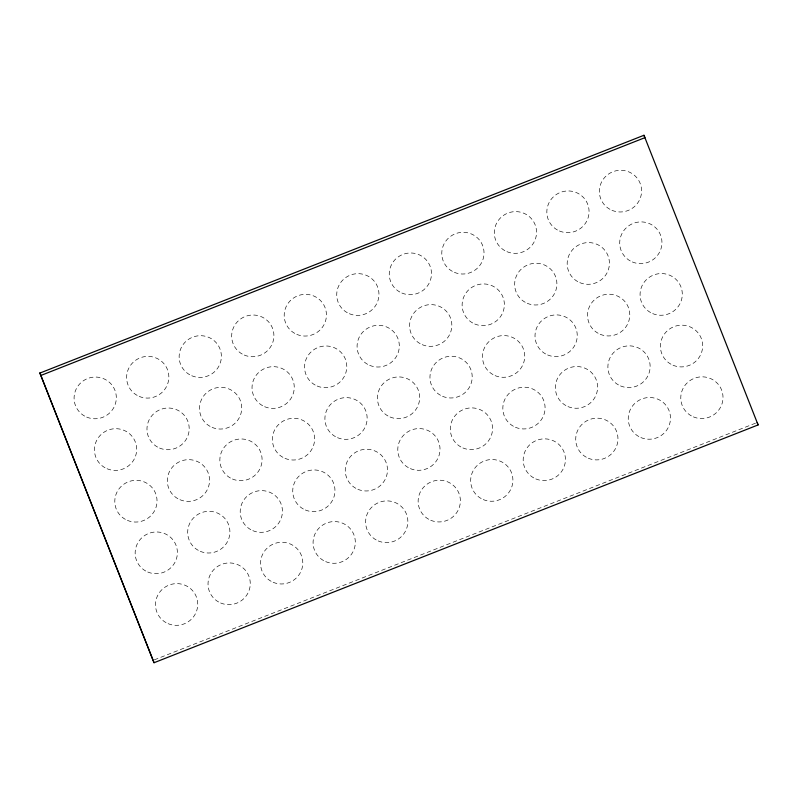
<?xml version="1.0" encoding="UTF-8"?>
<svg xmlns="http://www.w3.org/2000/svg" width="798" height="798" viewBox="0 0 798 798"><rect width="100%" height="100%" fill="white"/><g stroke="black" fill="none" stroke-linecap="round" stroke-linejoin="round"><path stroke-width="0.6" stroke-dasharray="3.99 2.99" d="M154.273 659.866L757.182 422.521M349.305 313.694A21.167 20.818 -20.8 0 0 378.841 292.038A21.167 20.818 -20.8 0 0 345.364 277.824A21.167 20.818 -20.8 0 0 349.305 313.694M369.654 365.334A21.167 20.818 -20.8 0 0 399.19 343.679A21.167 20.818 -20.8 0 0 365.723 329.464A21.167 20.818 -20.8 0 0 369.654 365.334M390.013 416.975A21.167 20.818 -20.8 0 0 419.549 395.319A21.167 20.818 -20.8 0 0 386.072 381.095A21.167 20.818 -20.8 0 0 390.013 416.975M410.362 468.616A21.167 20.818 -20.8 0 0 439.898 446.96A21.167 20.818 -20.8 0 0 406.431 432.735A21.167 20.818 -20.8 0 0 410.362 468.616M430.721 520.256A21.167 20.818 -20.8 0 0 460.256 498.6A21.167 20.818 -20.8 0 0 426.78 484.376A21.167 20.818 -20.8 0 0 430.721 520.256M244.248 355.05A21.167 20.818 -20.8 0 0 273.784 333.394A21.167 20.818 -20.8 0 0 240.308 319.18A21.167 20.818 -20.8 0 0 244.248 355.05M264.607 406.691A21.167 20.818 -20.8 0 0 294.133 385.035A21.167 20.818 -20.8 0 0 260.667 370.821A21.167 20.818 -20.8 0 0 264.607 406.691M284.956 458.331A21.167 20.818 -20.8 0 0 314.492 436.676A21.167 20.818 -20.8 0 0 281.016 422.461A21.167 20.818 -20.8 0 0 284.956 458.331M305.315 509.972A21.167 20.818 -20.8 0 0 334.841 488.316A21.167 20.818 -20.8 0 0 301.375 474.102A21.167 20.818 -20.8 0 0 305.315 509.972M325.664 561.612A21.167 20.818 -20.8 0 0 355.2 539.957A21.167 20.818 -20.8 0 0 321.724 525.732A21.167 20.818 -20.8 0 0 325.664 561.612M191.72 375.728A21.167 20.818 -20.8 0 0 221.255 354.073A21.167 20.818 -20.8 0 0 187.779 339.858A21.167 20.818 -20.8 0 0 191.72 375.728M212.078 427.369A21.167 20.818 -20.8 0 0 241.604 405.713A21.167 20.818 -20.8 0 0 208.138 391.499A21.167 20.818 -20.8 0 0 212.078 427.369M232.427 479.009A21.167 20.818 -20.8 0 0 261.963 457.354A21.167 20.818 -20.8 0 0 228.487 443.139A21.167 20.818 -20.8 0 0 232.427 479.009M252.786 530.65A21.167 20.818 -20.8 0 0 282.312 508.994A21.167 20.818 -20.8 0 0 248.846 494.78A21.167 20.818 -20.8 0 0 252.786 530.65M273.135 582.291A21.167 20.818 -20.8 0 0 302.671 560.635A21.167 20.818 -20.8 0 0 269.195 546.421A21.167 20.818 -20.8 0 0 273.135 582.291M454.361 272.337A21.167 20.818 -20.8 0 0 483.897 250.682A21.167 20.818 -20.8 0 0 450.421 236.457A21.167 20.818 -20.8 0 0 454.361 272.337M474.71 323.978A21.167 20.818 -20.8 0 0 504.246 302.322A21.167 20.818 -20.8 0 0 470.77 288.098A21.167 20.818 -20.8 0 0 474.71 323.978M495.069 375.619A21.167 20.818 -20.8 0 0 524.605 353.963A21.167 20.818 -20.8 0 0 491.129 339.739A21.167 20.818 -20.8 0 0 495.069 375.619M515.418 427.259A21.167 20.818 -20.8 0 0 544.954 405.603A21.167 20.818 -20.8 0 0 511.478 391.379A21.167 20.818 -20.8 0 0 515.418 427.259M535.777 478.9A21.167 20.818 -20.8 0 0 565.313 457.244A21.167 20.818 -20.8 0 0 531.837 443.02A21.167 20.818 -20.8 0 0 535.777 478.9M401.833 293.016A21.167 20.818 -20.8 0 0 431.369 271.36A21.167 20.818 -20.8 0 0 397.893 257.146A21.167 20.818 -20.8 0 0 401.833 293.016M422.182 344.656A21.167 20.818 -20.8 0 0 451.718 323A21.167 20.818 -20.8 0 0 418.242 308.776A21.167 20.818 -20.8 0 0 422.182 344.656M442.541 396.297A21.167 20.818 -20.8 0 0 472.077 374.641A21.167 20.818 -20.8 0 0 438.601 360.417A21.167 20.818 -20.8 0 0 442.541 396.297M462.89 447.937A21.167 20.818 -20.8 0 0 492.426 426.282A21.167 20.818 -20.8 0 0 458.95 412.057A21.167 20.818 -20.8 0 0 462.89 447.937M483.249 499.578A21.167 20.818 -20.8 0 0 512.785 477.922A21.167 20.818 -20.8 0 0 479.309 463.698A21.167 20.818 -20.8 0 0 483.249 499.578M296.776 334.372A21.167 20.818 -20.8 0 0 326.312 312.716A21.167 20.818 -20.8 0 0 292.836 298.502A21.167 20.818 -20.8 0 0 296.776 334.372M317.135 386.013A21.167 20.818 -20.8 0 0 346.661 364.357A21.167 20.818 -20.8 0 0 313.195 350.142A21.167 20.818 -20.8 0 0 317.135 386.013M337.484 437.653A21.167 20.818 -20.8 0 0 367.02 415.997A21.167 20.818 -20.8 0 0 333.544 401.783A21.167 20.818 -20.8 0 0 337.484 437.653M357.843 489.294A21.167 20.818 -20.8 0 0 387.369 467.638A21.167 20.818 -20.8 0 0 353.903 453.414A21.167 20.818 -20.8 0 0 357.843 489.294M378.192 540.934A21.167 20.818 -20.8 0 0 407.728 519.279A21.167 20.818 -20.8 0 0 374.252 505.054A21.167 20.818 -20.8 0 0 378.192 540.934M139.191 396.406A21.167 20.818 -20.8 0 0 168.727 374.751A21.167 20.818 -20.8 0 0 135.251 360.536A21.167 20.818 -20.8 0 0 139.191 396.406M159.55 448.047A21.167 20.818 -20.8 0 0 189.076 426.391A21.167 20.818 -20.8 0 0 155.61 412.177A21.167 20.818 -20.8 0 0 159.55 448.047M179.899 499.688A21.167 20.818 -20.8 0 0 209.435 478.032A21.167 20.818 -20.8 0 0 175.959 463.818A21.167 20.818 -20.8 0 0 179.899 499.688M200.258 551.328A21.167 20.818 -20.8 0 0 229.784 529.673A21.167 20.818 -20.8 0 0 196.318 515.458A21.167 20.818 -20.8 0 0 200.258 551.328M220.607 602.969A21.167 20.818 -20.8 0 0 250.143 581.313A21.167 20.818 -20.8 0 0 216.667 567.099A21.167 20.818 -20.8 0 0 220.607 602.969M559.418 230.981A21.167 20.818 -20.8 0 0 588.944 209.325A21.167 20.818 -20.8 0 0 555.478 195.101A21.167 20.818 -20.8 0 0 559.418 230.981M579.767 282.622A21.167 20.818 -20.8 0 0 609.303 260.966A21.167 20.818 -20.8 0 0 575.827 246.742A21.167 20.818 -20.8 0 0 579.767 282.622M600.126 334.262A21.167 20.818 -20.8 0 0 629.652 312.607A21.167 20.818 -20.8 0 0 596.186 298.382A21.167 20.818 -20.8 0 0 600.126 334.262M620.475 385.903A21.167 20.818 -20.8 0 0 650.011 364.247A21.167 20.818 -20.8 0 0 616.535 350.023A21.167 20.818 -20.8 0 0 620.475 385.903M640.834 437.543A21.167 20.818 -20.8 0 0 670.36 415.888A21.167 20.818 -20.8 0 0 636.894 401.663A21.167 20.818 -20.8 0 0 640.834 437.543M611.946 210.303A21.167 20.818 -20.8 0 0 641.472 188.647A21.167 20.818 -20.8 0 0 608.006 174.423A21.167 20.818 -20.8 0 0 611.946 210.303M632.295 261.944A21.167 20.818 -20.8 0 0 661.831 240.288A21.167 20.818 -20.8 0 0 628.355 226.063A21.167 20.818 -20.8 0 0 632.295 261.944M652.654 313.584A21.167 20.818 -20.8 0 0 682.18 291.928A21.167 20.818 -20.8 0 0 648.714 277.704A21.167 20.818 -20.8 0 0 652.654 313.584M673.003 365.225A21.167 20.818 -20.8 0 0 702.539 343.569A21.167 20.818 -20.8 0 0 669.063 329.345A21.167 20.818 -20.8 0 0 673.003 365.225M693.362 416.865A21.167 20.818 -20.8 0 0 722.888 395.209A21.167 20.818 -20.8 0 0 689.422 380.985A21.167 20.818 -20.8 0 0 693.362 416.865M506.89 251.659A21.167 20.818 -20.8 0 0 536.426 230.004A21.167 20.818 -20.8 0 0 502.949 215.779A21.167 20.818 -20.8 0 0 506.89 251.659M527.239 303.3A21.167 20.818 -20.8 0 0 556.775 281.644A21.167 20.818 -20.8 0 0 523.298 267.42A21.167 20.818 -20.8 0 0 527.239 303.3M547.598 354.94A21.167 20.818 -20.8 0 0 577.124 333.285A21.167 20.818 -20.8 0 0 543.657 319.06A21.167 20.818 -20.8 0 0 547.598 354.94M567.947 406.581A21.167 20.818 -20.8 0 0 597.483 384.925A21.167 20.818 -20.8 0 0 564.006 370.701A21.167 20.818 -20.8 0 0 567.947 406.581M588.306 458.222A21.167 20.818 -20.8 0 0 617.832 436.566A21.167 20.818 -20.8 0 0 584.365 422.341A21.167 20.818 -20.8 0 0 588.306 458.222M86.663 417.085A21.167 20.818 -20.8 0 0 116.199 395.429A21.167 20.818 -20.8 0 0 82.723 381.215A21.167 20.818 -20.8 0 0 86.663 417.085M107.022 468.725A21.167 20.818 -20.8 0 0 136.558 447.07A21.167 20.818 -20.8 0 0 103.082 432.855A21.167 20.818 -20.8 0 0 107.022 468.725M127.371 520.366A21.167 20.818 -20.8 0 0 156.907 498.71A21.167 20.818 -20.8 0 0 123.431 484.496A21.167 20.818 -20.8 0 0 127.371 520.366M147.73 572.006A21.167 20.818 -20.8 0 0 177.266 550.351A21.167 20.818 -20.8 0 0 143.79 536.136A21.167 20.818 -20.8 0 0 147.73 572.006M168.079 623.647A21.167 20.818 -20.8 0 0 197.615 601.991A21.167 20.818 -20.8 0 0 164.139 587.777A21.167 20.818 -20.8 0 0 168.079 623.647"/><path stroke-width="1.2" d="M39.9 373.075L643.966 135.271L758.1 424.925L154.034 662.729L39.9 373.075L154.034 662.729M40.818 375.479L644.884 137.675L643.966 135.271M757.182 422.521L758.1 424.925"/></g></svg>
